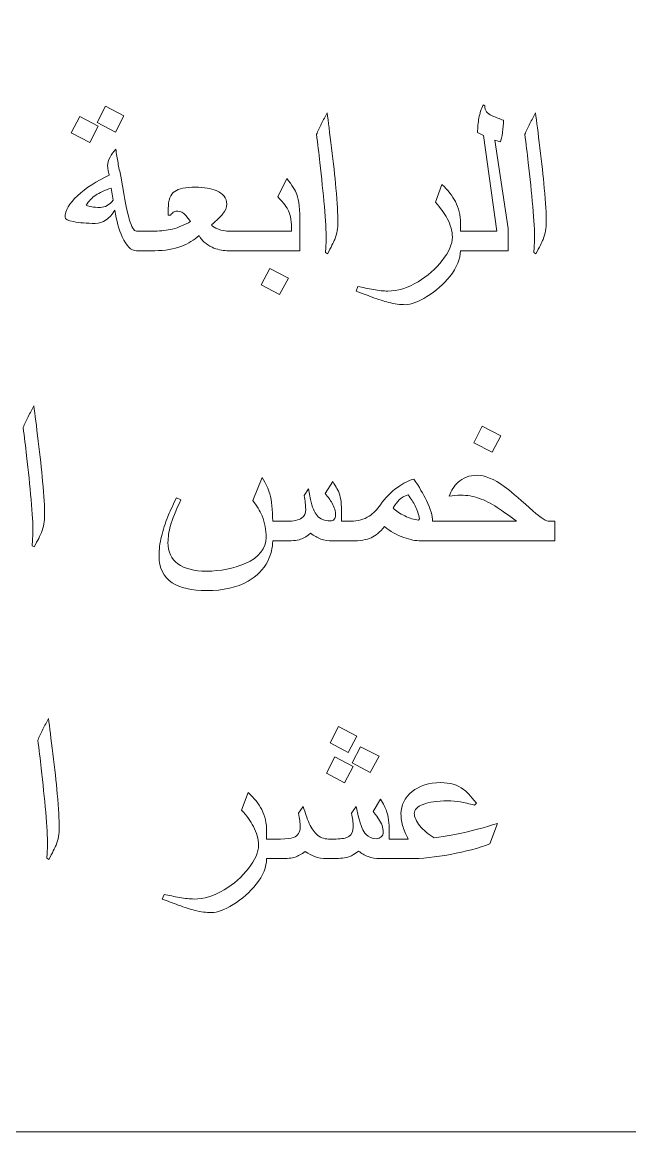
# Model space of a CAD drawing. Header units: millimetres. Extents: x -861 to 465, y -411 to 387.
# Drawn here: x -532.3 to -453.3, y 61.6 to 205.7 of the extents above; entities that cross this region are included whole.
import ezdxf

# ---------------------------------------------------------------- set-up
doc = ezdxf.new("R2010")
doc.units = ezdxf.units.MM
doc.header["$MEASUREMENT"] = 0
doc.layers.add('Layer 1', color=7, linetype='Continuous')

msp = doc.modelspace()

# ---------------------------------------------------------------- linework, layer by layer
at = {"layer": 'Layer 1', "color": 250, "lineweight": 18}
msp.add_lwpolyline([(-714.8907, 61.5579), (-314.8907, 61.5579), (-314.8907, 381.5579), (-714.8907, 381.5579), (-714.8907, 61.5579)], close=True, dxfattribs=at)
at = {"layer": 'Layer 1', "color": 250, "lineweight": 9}
for points, knots in [([(-519.0952, 193.5473), (-519.0952, 193.5473), (-520.1753, 191.4192), (-520.1753, 191.4192), (-520.1753, 191.4192), (-520.1753, 191.4192), (-522.5787, 192.6543), (-522.5787, 192.6543), (-522.5787, 192.6543), (-522.5787, 192.6543), (-521.4652, 194.776), (-521.4652, 194.776), (-521.4652, 194.776), (-521.4652, 194.776), (-519.0952, 193.5473), (-519.0952, 193.5473)], [0, 0, 0, 0, 0.2, 0.2, 0.2, 0.2, 0.4, 0.4, 0.4, 0.4, 0.6, 0.6, 0.6, 0.6, 1, 1, 1, 1]), ([(-475.3394, 176.0237), (-475.3394, 174.9465), (-475.7971, 173.8326), (-476.7122, 172.6833), (-476.7122, 172.6833), (-477.5139, 171.6668), (-478.512, 170.791), (-479.7051, 170.0593), (-479.7051, 170.0593), (-480.8379, 169.3585), (-481.7696, 169.0066), (-482.4998, 169.0066), (-482.4998, 169.0066), (-483.1763, 169.0069), (-483.9042, 169.1043), (-484.6828, 169.2987), (-484.6828, 169.2987), (-485.2779, 169.4466), (-485.992, 169.6762), (-486.8214, 169.9877), (-486.8214, 169.9877), (-487.5268, 170.2499), (-488.2258, 170.5113), (-488.9162, 170.7758), (-488.9162, 170.7758), (-488.9162, 170.7758), (-488.668, 171.3659), (-488.668, 171.3659), (-488.668, 171.3659), (-488.0257, 171.2381), (-487.3548, 171.1067), (-486.6563, 170.9744), (-486.6563, 170.9744), (-485.9588, 170.8428), (-485.3263, 170.7758), (-484.7601, 170.7758), (-484.7601, 170.7758), (-483.5073, 170.7762), (-482.2024, 171.1769), (-480.8464, 171.9777), (-480.8464, 171.9777), (-479.6157, 172.7129), (-478.5671, 173.6382), (-477.6989, 174.7558), (-477.6989, 174.7558), (-476.8279, 175.872), (-476.3925, 176.8806), (-476.3925, 177.782), (-476.3925, 177.782), (-476.3925, 178.5541), (-476.6173, 179.3638), (-477.0649, 180.2126), (-477.0649, 180.2126), (-477.4285, 180.8965), (-477.9388, 181.599), (-478.5918, 182.3239), (-478.5918, 182.3239), (-478.5918, 182.3239), (-477.7538, 184.6223), (-477.7538, 184.6223), (-477.7538, 184.6223), (-476.9535, 183.8802), (-476.3636, 183.1371), (-475.9847, 182.3956), (-475.9847, 182.3956), (-475.5547, 181.5537), (-475.3395, 180.6165), (-475.3395, 179.5843), (-475.3395, 179.5843), (-475.3395, 179.5843), (-475.3395, 178.5708), (-475.3395, 178.5708), (-475.3395, 178.5708), (-475.3395, 178.5708), (-470.6086, 178.5708), (-470.6086, 178.5708), (-470.6086, 178.5708), (-470.6086, 178.5708), (-472.3507, 190.9946), (-472.3507, 190.9946), (-472.3507, 190.9946), (-472.3507, 190.9946), (-473.1113, 191.3589), (-473.1113, 191.3589), (-473.1113, 191.3589), (-473.1113, 192.0336), (-473.0535, 192.666), (-472.935, 193.2545), (-472.935, 193.2545), (-472.8178, 193.8457), (-472.6415, 194.4204), (-472.4058, 194.9799), (-472.4058, 194.9799), (-472.4058, 194.9799), (-472.191, 194.8204), (-472.191, 194.8204), (-472.191, 194.8204), (-472.191, 194.2497), (-471.8738, 193.8238), (-471.2374, 193.5412), (-471.2374, 193.5412), (-470.7495, 193.3457), (-470.2546, 193.1511), (-469.7543, 192.9567), (-469.7543, 192.9567), (-469.7542, 192.4678), (-469.796, 191.9439), (-469.8757, 191.3858), (-469.8757, 191.3858), (-469.9528, 190.8311), (-470.0454, 190.417), (-470.1512, 190.1458), (-470.1512, 190.1458), (-470.1512, 190.1458), (-470.8567, 190.3778), (-470.8567, 190.3778), (-470.8567, 190.3778), (-470.8567, 190.3778), (-469.1259, 178.8954), (-469.1259, 178.8954), (-469.1259, 178.8954), (-469.1259, 178.8954), (-469.1259, 176.0237), (-469.1259, 176.0237), (-469.1259, 176.0237), (-469.1259, 176.0237), (-475.3394, 176.0237), (-475.3394, 176.0237)], [0, 0, 0, 0, 0.03030303, 0.03030303, 0.03030303, 0.03030303, 0.06060606, 0.06060606, 0.06060606, 0.06060606, 0.09090909, 0.09090909, 0.09090909, 0.09090909, 0.12121212, 0.12121212, 0.12121212, 0.12121212, 0.15151515, 0.15151515, 0.15151515, 0.15151515, 0.18181818, 0.18181818, 0.18181818, 0.18181818, 0.21212121, 0.21212121, 0.21212121, 0.21212121, 0.24242424, 0.24242424, 0.24242424, 0.24242424, 0.27272727, 0.27272727, 0.27272727, 0.27272727, 0.3030303, 0.3030303, 0.3030303, 0.3030303, 0.33333333, 0.33333333, 0.33333333, 0.33333333, 0.36363636, 0.36363636, 0.36363636, 0.36363636, 0.39393939, 0.39393939, 0.39393939, 0.39393939, 0.42424242, 0.42424242, 0.42424242, 0.42424242, 0.45454545, 0.45454545, 0.45454545, 0.45454545, 0.48484848, 0.48484848, 0.48484848, 0.48484848, 0.51515152, 0.51515152, 0.51515152, 0.51515152, 0.54545455, 0.54545455, 0.54545455, 0.54545455, 0.57575758, 0.57575758, 0.57575758, 0.57575758, 0.60606061, 0.60606061, 0.60606061, 0.60606061, 0.63636364, 0.63636364, 0.63636364, 0.63636364, 0.66666667, 0.66666667, 0.66666667, 0.66666667, 0.6969697, 0.6969697, 0.6969697, 0.6969697, 0.72727273, 0.72727273, 0.72727273, 0.72727273, 0.75757576, 0.75757576, 0.75757576, 0.75757576, 0.78787879, 0.78787879, 0.78787879, 0.78787879, 0.81818182, 0.81818182, 0.81818182, 0.81818182, 0.84848485, 0.84848485, 0.84848485, 0.84848485, 0.87878788, 0.87878788, 0.87878788, 0.87878788, 0.90909091, 0.90909091, 0.90909091, 0.90909091, 0.93939394, 0.93939394, 0.93939394, 0.93939394, 1, 1, 1, 1]), ([(-522.4352, 192.1852), (-522.4352, 192.1852), (-523.5322, 190.0905), (-523.5322, 190.0905), (-523.5322, 190.0905), (-523.5322, 190.0905), (-525.9466, 191.3367), (-525.9466, 191.3367), (-525.9466, 191.3367), (-525.9466, 191.3367), (-524.8054, 193.4425), (-524.8054, 193.4425), (-524.8054, 193.4425), (-524.8054, 193.4425), (-522.4352, 192.1852), (-522.4352, 192.1852)], [0, 0, 0, 0, 0.2, 0.2, 0.2, 0.2, 0.4, 0.4, 0.4, 0.4, 0.6, 0.6, 0.6, 0.6, 1, 1, 1, 1]), ([(-491.2628, 179.7559), (-491.2628, 178.9756), (-491.4047, 178.2187), (-491.6872, 177.4842), (-491.6872, 177.4842), (-491.8347, 177.0944), (-492.1533, 176.4756), (-492.6408, 175.6265), (-492.6408, 175.6265), (-492.6408, 175.6265), (-492.8999, 175.776), (-492.8999, 175.776), (-492.8999, 175.776), (-492.8711, 176.0586), (-492.845, 176.3846), (-492.8228, 176.7568), (-492.8228, 176.7568), (-492.7981, 177.1278), (-492.7844, 177.3756), (-492.7844, 177.5008), (-492.7844, 177.5008), (-492.7842, 178.5184), (-492.8655, 179.9371), (-493.0267, 181.756), (-493.0267, 181.756), (-493.1892, 183.5786), (-493.3823, 185.4796), (-493.6057, 187.4611), (-493.6057, 187.4611), (-493.7417, 188.6633), (-493.8921, 189.8879), (-494.0575, 191.1377), (-494.0575, 191.1377), (-493.8631, 191.5685), (-493.6427, 192.0307), (-493.3961, 192.527), (-493.3961, 192.527), (-493.1466, 193.0266), (-492.9082, 193.4972), (-492.6796, 193.9381), (-492.6796, 193.9381), (-492.5251, 192.825), (-492.3297, 191.3004), (-492.0898, 189.3686), (-492.0898, 189.3686), (-491.8512, 187.4354), (-491.6639, 185.6919), (-491.5274, 184.1373), (-491.5274, 184.1373), (-491.3509, 182.2046), (-491.2628, 180.7432), (-491.2628, 179.7559)], [0, 0, 0, 0, 0.07142857, 0.07142857, 0.07142857, 0.07142857, 0.14285714, 0.14285714, 0.14285714, 0.14285714, 0.21428571, 0.21428571, 0.21428571, 0.21428571, 0.28571429, 0.28571429, 0.28571429, 0.28571429, 0.35714286, 0.35714286, 0.35714286, 0.35714286, 0.42857143, 0.42857143, 0.42857143, 0.42857143, 0.5, 0.5, 0.5, 0.5, 0.57142857, 0.57142857, 0.57142857, 0.57142857, 0.64285714, 0.64285714, 0.64285714, 0.64285714, 0.71428571, 0.71428571, 0.71428571, 0.71428571, 0.78571429, 0.78571429, 0.78571429, 0.78571429, 0.85714286, 0.85714286, 0.85714286, 0.85714286, 1, 1, 1, 1]), ([(-464.1775, 179.7559), (-464.1775, 178.9756), (-464.3195, 178.2187), (-464.602, 177.4842), (-464.602, 177.4842), (-464.7494, 177.0944), (-465.0677, 176.4756), (-465.5556, 175.6265), (-465.5556, 175.6265), (-465.5556, 175.6265), (-465.8144, 175.776), (-465.8144, 175.776), (-465.8144, 175.776), (-465.7854, 176.0586), (-465.7595, 176.3846), (-465.7376, 176.7568), (-465.7376, 176.7568), (-465.7124, 177.1278), (-465.6988, 177.3756), (-465.6988, 177.5008), (-465.6988, 177.5008), (-465.6987, 178.5184), (-465.7803, 179.9371), (-465.9415, 181.756), (-465.9415, 181.756), (-466.1041, 183.5786), (-466.2971, 185.4796), (-466.5201, 187.4611), (-466.5201, 187.4611), (-466.6566, 188.6633), (-466.8069, 189.8879), (-466.9723, 191.1377), (-466.9723, 191.1377), (-466.7778, 191.5685), (-466.5575, 192.0307), (-466.3109, 192.527), (-466.3109, 192.527), (-466.0614, 193.0266), (-465.823, 193.4972), (-465.594, 193.9381), (-465.594, 193.9381), (-465.4397, 192.825), (-465.2441, 191.3004), (-465.0045, 189.3686), (-465.0045, 189.3686), (-464.766, 187.4354), (-464.5787, 185.6919), (-464.4422, 184.1373), (-464.4422, 184.1373), (-464.2658, 182.2046), (-464.1776, 180.7432), (-464.1775, 179.7559)], [0, 0, 0, 0, 0.07142857, 0.07142857, 0.07142857, 0.07142857, 0.14285714, 0.14285714, 0.14285714, 0.14285714, 0.21428571, 0.21428571, 0.21428571, 0.21428571, 0.28571429, 0.28571429, 0.28571429, 0.28571429, 0.35714286, 0.35714286, 0.35714286, 0.35714286, 0.42857143, 0.42857143, 0.42857143, 0.42857143, 0.5, 0.5, 0.5, 0.5, 0.57142857, 0.57142857, 0.57142857, 0.57142857, 0.64285714, 0.64285714, 0.64285714, 0.64285714, 0.71428571, 0.71428571, 0.71428571, 0.71428571, 0.78571429, 0.78571429, 0.78571429, 0.78571429, 0.85714286, 0.85714286, 0.85714286, 0.85714286, 1, 1, 1, 1]), ([(-516.383, 176.0237), (-516.383, 176.0237), (-517.4522, 176.0237), (-517.4522, 176.0237), (-517.4522, 176.0237), (-518.1553, 176.0237), (-518.7742, 176.6245), (-519.3101, 177.8261), (-519.3101, 177.8261), (-519.7112, 178.7224), (-520.035, 179.8778), (-520.2802, 181.2932), (-520.2802, 181.2932), (-520.575, 180.7488), (-520.9459, 180.3245), (-521.3936, 180.02), (-521.3936, 180.02), (-521.843, 179.7186), (-522.3167, 179.5677), (-522.8159, 179.5677), (-522.8159, 179.5677), (-523.9372, 179.5677), (-524.8719, 179.6422), (-525.6215, 179.7939), (-525.6215, 179.7939), (-526.3683, 179.9448), (-526.7405, 180.1372), (-526.7405, 180.3728), (-526.7405, 180.3728), (-526.7404, 181.2132), (-526.1948, 182.1434), (-525.1033, 183.1618), (-525.1033, 183.1618), (-524.0089, 184.1834), (-522.6395, 185.0746), (-520.9967, 185.8352), (-520.9967, 185.8352), (-521.0161, 185.9154), (-521.0574, 186.1216), (-521.1237, 186.4525), (-521.1237, 186.4525), (-521.1868, 186.7837), (-521.2172, 186.9888), (-521.2172, 187.0699), (-521.2172, 187.0699), (-521.2171, 187.4005), (-521.1057, 187.7712), (-520.881, 188.1833), (-520.881, 188.1833), (-520.6937, 188.5149), (-520.4499, 188.8557), (-520.1479, 189.2084), (-520.1479, 189.2084), (-520.0487, 188.603), (-519.9497, 188.0153), (-519.8502, 187.4502), (-519.8502, 187.4502), (-519.7481, 186.8845), (-519.6269, 186.298), (-519.4865, 185.6919), (-519.4865, 185.6919), (-519.4865, 185.6919), (-519.051, 183.173), (-519.051, 183.173), (-519.051, 183.173), (-518.8055, 181.7839), (-518.5851, 180.7584), (-518.3897, 180.0969), (-518.3897, 180.0969), (-518.089, 179.0788), (-517.7762, 178.5701), (-517.4524, 178.5701), (-517.4524, 178.5701), (-517.4524, 178.5701), (-516.383, 178.5705), (-516.383, 178.5705), (-516.383, 178.5705), (-516.383, 178.5705), (-516.383, 178.5708), (-516.383, 178.5708), (-516.383, 178.5708), (-516.383, 178.5708), (-515.3579, 178.5708), (-515.3579, 178.5708), (-515.3579, 178.5708), (-515.3579, 178.5708), (-515.0658, 178.5708), (-515.0658, 178.5708), (-515.0658, 178.5708), (-514.247, 178.5708), (-513.4836, 178.6583), (-512.778, 178.8346), (-512.778, 178.8346), (-511.9775, 179.0407), (-511.1905, 179.3666), (-510.419, 179.8157), (-510.419, 179.8157), (-510.419, 179.8157), (-511.0363, 180.6099), (-511.0363, 180.6099), (-511.0363, 180.6099), (-511.3492, 180.9806), (-511.7007, 181.1666), (-512.0891, 181.1666), (-512.0891, 181.1666), (-512.2654, 181.1672), (-512.4242, 181.1333), (-512.5632, 181.067), (-512.5632, 181.067), (-512.6996, 181.0044), (-512.85, 180.8659), (-513.0151, 180.6536), (-513.0151, 180.6536), (-513.0151, 180.6536), (-513.3237, 180.6536), (-513.3237, 180.6536), (-513.3237, 180.6536), (-513.3237, 180.6536), (-513.3237, 181.514), (-513.3237, 181.514), (-513.3237, 181.514), (-513.3237, 182.5903), (-513.0402, 183.3287), (-512.4694, 183.7295), (-512.4694, 183.7295), (-511.9553, 184.0897), (-511.0572, 184.2695), (-509.7741, 184.2695), (-509.7741, 184.2695), (-508.6717, 184.2699), (-507.7732, 184.1225), (-507.0786, 183.8286), (-507.0786, 183.8286), (-506.1718, 183.45), (-505.7172, 182.8641), (-505.7172, 182.0703), (-505.7172, 182.0703), (-505.7172, 181.6521), (-505.8989, 181.2173), (-506.2629, 180.7697), (-506.2629, 180.7697), (-506.5246, 180.4345), (-507.007, 179.9759), (-507.7125, 179.3913), (-507.7125, 179.3913), (-507.5555, 179.1558), (-507.2535, 178.9588), (-506.8087, 178.8015), (-506.8087, 178.8015), (-506.3649, 178.6478), (-505.9913, 178.5701), (-505.6897, 178.5701), (-505.6897, 178.5701), (-505.6897, 178.5701), (-504.5621, 178.5705), (-504.5621, 178.5705), (-504.5621, 178.5705), (-504.5621, 178.5705), (-504.5621, 178.5708), (-504.5621, 178.5708), (-504.5621, 178.5708), (-504.5621, 178.5708), (-503.5342, 178.5708), (-503.5342, 178.5708), (-503.5342, 178.5708), (-503.5342, 178.5708), (-497.2808, 178.5708), (-497.2808, 178.5708), (-497.2808, 178.5708), (-497.2808, 179.7241), (-497.4185, 180.6042), (-497.6943, 181.2106), (-497.6943, 181.2106), (-497.8787, 181.6299), (-498.3364, 182.233), (-499.0666, 183.0239), (-499.0666, 183.0239), (-499.0666, 183.0239), (-497.9257, 185.4113), (-497.9257, 185.4113), (-497.9257, 185.4113), (-497.2243, 184.5207), (-496.7845, 183.8286), (-496.6081, 183.3326), (-496.6081, 183.3326), (-496.3434, 182.5792), (-496.2113, 181.333), (-496.2113, 179.5952), (-496.2113, 179.5952), (-496.2113, 179.5952), (-496.2112, 176.0237), (-496.2112, 176.0237), (-496.2112, 176.0237), (-496.2112, 176.0237), (-503.5342, 176.0237), (-503.5342, 176.0237), (-503.5342, 176.0237), (-503.5342, 176.0237), (-504.5621, 176.0237), (-504.5621, 176.0237), (-504.5621, 176.0237), (-504.5621, 176.0237), (-505.6896, 176.0237), (-505.6896, 176.0237), (-505.6896, 176.0237), (-506.326, 176.0237), (-506.971, 176.1737), (-507.6243, 176.4756), (-507.6243, 176.4756), (-508.4042, 176.8357), (-508.9695, 177.3382), (-509.3222, 177.9859), (-509.3222, 177.9859), (-509.9765, 177.3976), (-510.7249, 176.9441), (-511.5655, 176.6245), (-511.5655, 176.6245), (-512.5907, 176.2237), (-513.7581, 176.0234), (-515.0658, 176.0234), (-515.0658, 176.0234), (-515.0658, 176.0234), (-516.383, 176.0237), (-516.383, 176.0237)], [0, 0, 0, 0, 0.01754386, 0.01754386, 0.01754386, 0.01754386, 0.03508772, 0.03508772, 0.03508772, 0.03508772, 0.05263158, 0.05263158, 0.05263158, 0.05263158, 0.07017544, 0.07017544, 0.07017544, 0.07017544, 0.0877193, 0.0877193, 0.0877193, 0.0877193, 0.10526316, 0.10526316, 0.10526316, 0.10526316, 0.12280702, 0.12280702, 0.12280702, 0.12280702, 0.14035088, 0.14035088, 0.14035088, 0.14035088, 0.15789474, 0.15789474, 0.15789474, 0.15789474, 0.1754386, 0.1754386, 0.1754386, 0.1754386, 0.19298246, 0.19298246, 0.19298246, 0.19298246, 0.21052632, 0.21052632, 0.21052632, 0.21052632, 0.22807018, 0.22807018, 0.22807018, 0.22807018, 0.24561404, 0.24561404, 0.24561404, 0.24561404, 0.26315789, 0.26315789, 0.26315789, 0.26315789, 0.28070175, 0.28070175, 0.28070175, 0.28070175, 0.29824561, 0.29824561, 0.29824561, 0.29824561, 0.31578947, 0.31578947, 0.31578947, 0.31578947, 0.33333333, 0.33333333, 0.33333333, 0.33333333, 0.35087719, 0.35087719, 0.35087719, 0.35087719, 0.36842105, 0.36842105, 0.36842105, 0.36842105, 0.38596491, 0.38596491, 0.38596491, 0.38596491, 0.40350877, 0.40350877, 0.40350877, 0.40350877, 0.42105263, 0.42105263, 0.42105263, 0.42105263, 0.43859649, 0.43859649, 0.43859649, 0.43859649, 0.45614035, 0.45614035, 0.45614035, 0.45614035, 0.47368421, 0.47368421, 0.47368421, 0.47368421, 0.49122807, 0.49122807, 0.49122807, 0.49122807, 0.50877193, 0.50877193, 0.50877193, 0.50877193, 0.52631579, 0.52631579, 0.52631579, 0.52631579, 0.54385965, 0.54385965, 0.54385965, 0.54385965, 0.56140351, 0.56140351, 0.56140351, 0.56140351, 0.57894737, 0.57894737, 0.57894737, 0.57894737, 0.59649123, 0.59649123, 0.59649123, 0.59649123, 0.61403509, 0.61403509, 0.61403509, 0.61403509, 0.63157895, 0.63157895, 0.63157895, 0.63157895, 0.64912281, 0.64912281, 0.64912281, 0.64912281, 0.66666667, 0.66666667, 0.66666667, 0.66666667, 0.68421053, 0.68421053, 0.68421053, 0.68421053, 0.70175439, 0.70175439, 0.70175439, 0.70175439, 0.71929825, 0.71929825, 0.71929825, 0.71929825, 0.73684211, 0.73684211, 0.73684211, 0.73684211, 0.75438596, 0.75438596, 0.75438596, 0.75438596, 0.77192982, 0.77192982, 0.77192982, 0.77192982, 0.78947368, 0.78947368, 0.78947368, 0.78947368, 0.80701754, 0.80701754, 0.80701754, 0.80701754, 0.8245614, 0.8245614, 0.8245614, 0.8245614, 0.84210526, 0.84210526, 0.84210526, 0.84210526, 0.85964912, 0.85964912, 0.85964912, 0.85964912, 0.87719298, 0.87719298, 0.87719298, 0.87719298, 0.89473684, 0.89473684, 0.89473684, 0.89473684, 0.9122807, 0.9122807, 0.9122807, 0.9122807, 0.92982456, 0.92982456, 0.92982456, 0.92982456, 0.94736842, 0.94736842, 0.94736842, 0.94736842, 0.96491228, 0.96491228, 0.96491228, 0.96491228, 1, 1, 1, 1]), ([(-520.4674, 182.5721), (-520.4674, 182.5721), (-520.7486, 184.1651), (-520.7486, 184.1651), (-520.7486, 184.1651), (-521.5973, 183.8635), (-522.2673, 183.5492), (-522.7552, 183.2225), (-522.7552, 183.2225), (-523.2441, 182.8951), (-523.6537, 182.4629), (-523.9843, 181.9271), (-523.9843, 181.9271), (-523.7789, 181.8395), (-523.5405, 181.7687), (-523.2678, 181.7175), (-523.2678, 181.7175), (-522.996, 181.6696), (-522.6201, 181.646), (-522.1378, 181.646), (-522.1378, 181.646), (-521.5533, 181.6466), (-520.9967, 181.9546), (-520.4674, 182.5721)], [0, 0, 0, 0, 0.14285714, 0.14285714, 0.14285714, 0.14285714, 0.28571429, 0.28571429, 0.28571429, 0.28571429, 0.42857143, 0.42857143, 0.42857143, 0.42857143, 0.57142857, 0.57142857, 0.57142857, 0.57142857, 0.71428571, 0.71428571, 0.71428571, 0.71428571, 1, 1, 1, 1]), ([(-497.7053, 172.4629), (-497.7053, 172.4629), (-498.8516, 170.3412), (-498.8516, 170.3412), (-498.8516, 170.3412), (-498.8516, 170.3412), (-501.222, 171.5699), (-501.222, 171.5699), (-501.222, 171.5699), (-501.222, 171.5699), (-500.1357, 173.7091), (-500.1357, 173.7091), (-500.1357, 173.7091), (-500.1357, 173.7091), (-497.7053, 172.4629), (-497.7053, 172.4629)], [0, 0, 0, 0, 0.2, 0.2, 0.2, 0.2, 0.4, 0.4, 0.4, 0.4, 0.6, 0.6, 0.6, 0.6, 1, 1, 1, 1]), ([(-529.3887, 141.6799), (-529.3887, 140.8997), (-529.531, 140.1426), (-529.8132, 139.4082), (-529.8132, 139.4082), (-529.9606, 139.0185), (-530.2793, 138.3997), (-530.7671, 137.5504), (-530.7671, 137.5504), (-530.7671, 137.5504), (-531.026, 137.6993), (-531.026, 137.6993), (-531.026, 137.6993), (-530.997, 137.9826), (-530.971, 138.3086), (-530.9488, 138.6807), (-530.9488, 138.6807), (-530.924, 139.0518), (-530.9104, 139.2992), (-530.9104, 139.4248), (-530.9104, 139.4248), (-530.9103, 140.4425), (-530.9915, 141.861), (-531.1527, 143.68), (-531.1527, 143.68), (-531.3153, 145.5018), (-531.5083, 147.4036), (-531.7316, 149.3851), (-531.7316, 149.3851), (-531.8682, 150.5874), (-532.0181, 151.8119), (-532.1835, 153.0617), (-532.1835, 153.0617), (-531.989, 153.4925), (-531.7687, 153.9547), (-531.5221, 154.451), (-531.5221, 154.451), (-531.2727, 154.9498), (-531.0342, 155.4211), (-530.8056, 155.8622), (-530.8056, 155.8622), (-530.651, 154.749), (-530.4556, 153.2243), (-530.2158, 151.2925), (-530.2158, 151.2925), (-529.9773, 149.3595), (-529.7899, 147.6159), (-529.6534, 146.0612), (-529.6534, 146.0612), (-529.477, 144.1287), (-529.3888, 142.6672), (-529.3887, 141.6799)], [0, 0, 0, 0, 0.07142857, 0.07142857, 0.07142857, 0.07142857, 0.14285714, 0.14285714, 0.14285714, 0.14285714, 0.21428571, 0.21428571, 0.21428571, 0.21428571, 0.28571429, 0.28571429, 0.28571429, 0.28571429, 0.35714286, 0.35714286, 0.35714286, 0.35714286, 0.42857143, 0.42857143, 0.42857143, 0.42857143, 0.5, 0.5, 0.5, 0.5, 0.57142857, 0.57142857, 0.57142857, 0.57142857, 0.64285714, 0.64285714, 0.64285714, 0.64285714, 0.71428571, 0.71428571, 0.71428571, 0.71428571, 0.78571429, 0.78571429, 0.78571429, 0.78571429, 0.85714286, 0.85714286, 0.85714286, 0.85714286, 1, 1, 1, 1]), ([(-470.0715, 151.9622), (-470.0715, 151.9622), (-471.2178, 149.8405), (-471.2178, 149.8405), (-471.2178, 149.8405), (-471.2178, 149.8405), (-473.5882, 151.07), (-473.5882, 151.07), (-473.5882, 151.07), (-473.5882, 151.07), (-472.5019, 153.2084), (-472.5019, 153.2084), (-472.5019, 153.2084), (-472.5019, 153.2084), (-470.0715, 151.9622), (-470.0715, 151.9622)], [0, 0, 0, 0, 0.2, 0.2, 0.2, 0.2, 0.4, 0.4, 0.4, 0.4, 0.6, 0.6, 0.6, 0.6, 1, 1, 1, 1]), ([(-491.8085, 138.3255), (-491.8085, 138.3255), (-491.9409, 138.3255), (-491.9409, 138.3255), (-491.9409, 138.3255), (-492.5251, 138.3255), (-493.0405, 138.4035), (-493.4843, 138.5623), (-493.4843, 138.5623), (-493.9294, 138.724), (-494.3814, 138.981), (-494.8404, 139.3337), (-494.8404, 139.3337), (-495.2524, 138.9621), (-495.6175, 138.7136), (-495.9371, 138.5898), (-495.9371, 138.5898), (-496.3974, 138.4137), (-497.0657, 138.3251), (-497.9437, 138.3251), (-497.9437, 138.3251), (-497.9437, 138.3251), (-499.746, 138.3255), (-499.746, 138.3255), (-499.746, 138.3255), (-499.746, 137.4238), (-499.9609, 136.55), (-500.391, 135.7012), (-500.391, 135.7012), (-500.9503, 134.5989), (-501.8007, 133.7253), (-502.9433, 133.0776), (-502.9433, 133.0776), (-504.3761, 132.2708), (-506.1733, 131.8647), (-508.3341, 131.8647), (-508.3341, 131.8647), (-510.2852, 131.8652), (-511.779, 132.2066), (-512.8154, 132.8899), (-512.8154, 132.8899), (-513.9482, 133.64), (-514.513, 134.7918), (-514.513, 136.346), (-514.513, 136.346), (-514.5129, 137.1841), (-514.4125, 138.033), (-514.21, 138.8928), (-514.21, 138.8928), (-514.0045, 139.7535), (-513.7249, 140.6182), (-513.3721, 141.4888), (-513.3721, 141.4888), (-513.1558, 142.0149), (-512.7851, 142.8245), (-512.2588, 143.9199), (-512.2588, 143.9199), (-512.2588, 143.9199), (-511.6745, 143.6556), (-511.6745, 143.6556), (-511.6745, 143.6556), (-512.3577, 142.2475), (-512.8098, 141.1375), (-513.0303, 140.3261), (-513.0303, 140.3261), (-513.2479, 139.5178), (-513.3555, 138.7771), (-513.3555, 138.1047), (-513.3555, 138.1047), (-513.3554, 136.892), (-512.9241, 135.9686), (-512.0601, 135.3375), (-512.0601, 135.3375), (-511.1974, 134.7092), (-509.9643, 134.3949), (-508.3616, 134.3949), (-508.3616, 134.3949), (-506.4871, 134.3949), (-504.8116, 134.723), (-503.3345, 135.3816), (-503.3345, 135.3816), (-501.5018, 136.1896), (-500.5839, 137.3218), (-500.5839, 138.7771), (-500.5839, 138.7771), (-500.5838, 139.7543), (-500.7646, 140.6814), (-501.124, 141.5609), (-501.124, 141.5609), (-501.4079, 142.2554), (-501.8077, 142.9194), (-502.326, 143.5562), (-502.326, 143.5562), (-502.326, 143.5562), (-501.1073, 146.5551), (-501.1073, 146.5551), (-501.1073, 146.5551), (-500.6223, 145.7527), (-500.2918, 145.0456), (-500.1154, 144.4325), (-500.1154, 144.4325), (-499.8702, 143.5619), (-499.7461, 142.3737), (-499.7461, 140.8715), (-499.7461, 140.8715), (-499.7461, 140.8715), (-497.9436, 140.8719), (-497.9436, 140.8719), (-497.9436, 140.8719), (-497.0177, 140.8719), (-496.3601, 141.0123), (-495.9703, 141.2963), (-495.9703, 141.2963), (-495.6284, 141.5418), (-495.4577, 141.9189), (-495.4577, 142.4263), (-495.4577, 142.4263), (-495.4576, 142.7086), (-495.4743, 142.9938), (-495.5071, 143.2806), (-495.5071, 143.2806), (-495.5401, 143.5706), (-495.5928, 143.8867), (-495.6616, 144.2286), (-495.6616, 144.2286), (-495.6616, 144.2286), (-495.0716, 145.105), (-495.0716, 145.105), (-495.0716, 145.105), (-495.0716, 145.105), (-494.8402, 143.6834), (-494.8402, 143.6834), (-494.8402, 143.6834), (-494.6237, 142.7269), (-494.3359, 142.0403), (-493.975, 141.6212), (-493.975, 141.6212), (-493.5752, 141.1505), (-493.0087, 140.9156), (-492.2771, 140.9156), (-492.2771, 140.9156), (-492.0536, 140.9163), (-491.8802, 140.9848), (-491.7588, 141.1252), (-491.7588, 141.1252), (-491.6349, 141.2688), (-491.5715, 141.4476), (-491.5715, 141.6652), (-491.5715, 141.6652), (-491.5714, 142.1538), (-491.7246, 142.6756), (-492.0291, 143.2309), (-492.0291, 143.2309), (-492.2538, 143.6421), (-492.5512, 144.0522), (-492.9219, 144.4599), (-492.9219, 144.4599), (-492.9219, 144.4599), (-491.9409, 146.0591), (-491.9409, 146.0591), (-491.9409, 146.0591), (-491.4819, 145.305), (-491.2022, 144.7923), (-491.103, 144.5207), (-491.103, 144.5207), (-490.8905, 143.904), (-490.7834, 143.0105), (-490.7834, 141.8417), (-490.7834, 141.8417), (-490.7834, 141.8417), (-490.7834, 140.8719), (-490.7834, 140.8719), (-490.7834, 140.8719), (-490.7834, 140.8719), (-489.5652, 140.8719), (-489.5652, 140.8719), (-489.5652, 140.8719), (-488.6803, 140.8719), (-487.8896, 141.0948), (-487.195, 141.5443), (-487.195, 141.5443), (-486.6587, 141.8974), (-486.1698, 142.3902), (-485.7288, 143.027), (-485.7288, 143.027), (-485.1333, 143.8874), (-484.4002, 144.6325), (-483.5292, 145.265), (-483.5292, 145.265), (-482.7506, 145.8344), (-482.0342, 146.1964), (-481.3798, 146.3509), (-481.3798, 146.3509), (-480.7041, 145.3256), (-480.1655, 144.4021), (-479.7644, 143.5836), (-479.7644, 143.5836), (-479.2285, 142.4707), (-478.9598, 141.5664), (-478.9597, 140.8719), (-478.9597, 140.8719), (-478.9597, 140.8719), (-468.0482, 140.8719), (-468.0482, 140.8719), (-468.0482, 140.8719), (-469.0447, 141.6434), (-469.8842, 142.2442), (-470.5675, 142.6742), (-470.5675, 142.6742), (-471.4161, 143.2103), (-472.1934, 143.6017), (-472.899, 143.8483), (-472.899, 143.8483), (-473.6902, 144.1199), (-474.4907, 144.256), (-475.3025, 144.256), (-475.3025, 144.256), (-475.7984, 144.2564), (-476.3001, 144.2204), (-476.8074, 144.1513), (-476.8074, 144.1513), (-476.5248, 144.8756), (-476.1541, 145.4576), (-475.6937, 145.8986), (-475.6937, 145.8986), (-475.0322, 146.5345), (-474.193, 146.8525), (-473.1749, 146.8525), (-473.1749, 146.8525), (-472.1797, 146.8528), (-471.0028, 146.3633), (-469.6471, 145.386), (-469.6471, 145.386), (-468.9717, 144.8978), (-467.8719, 143.9696), (-466.3507, 142.6026), (-466.3507, 142.6026), (-465.1681, 141.5363), (-464.3663, 140.9597), (-463.9472, 140.8715), (-463.9472, 140.8715), (-463.9472, 140.8715), (-463.0652, 140.8719), (-463.0652, 140.8719), (-463.0652, 140.8719), (-463.0652, 140.8719), (-463.0652, 138.3255), (-463.0652, 138.3255), (-463.0652, 138.3255), (-463.0652, 138.3255), (-478.9597, 138.3255), (-478.9597, 138.3255), (-478.9597, 138.3255), (-478.9597, 138.3255), (-479.9876, 138.3255), (-479.9876, 138.3255), (-479.9876, 138.3255), (-479.9876, 138.3255), (-480.4865, 138.3255), (-480.4865, 138.3255), (-480.4865, 138.3255), (-481.1411, 138.3255), (-481.8786, 138.4698), (-482.697, 138.7605), (-482.697, 138.7605), (-483.6448, 139.1026), (-484.4803, 139.5722), (-485.1996, 140.1716), (-485.1996, 140.1716), (-485.7701, 139.4773), (-486.3501, 138.9948), (-486.9413, 138.7273), (-486.9413, 138.7273), (-487.5296, 138.4589), (-488.3898, 138.3251), (-489.5212, 138.3251), (-489.5212, 138.3251), (-489.5212, 138.3251), (-491.8085, 138.3255), (-491.8085, 138.3255)], [0, 0, 0, 0, 0.01408451, 0.01408451, 0.01408451, 0.01408451, 0.02816901, 0.02816901, 0.02816901, 0.02816901, 0.04225352, 0.04225352, 0.04225352, 0.04225352, 0.05633803, 0.05633803, 0.05633803, 0.05633803, 0.07042254, 0.07042254, 0.07042254, 0.07042254, 0.08450704, 0.08450704, 0.08450704, 0.08450704, 0.09859155, 0.09859155, 0.09859155, 0.09859155, 0.11267606, 0.11267606, 0.11267606, 0.11267606, 0.12676056, 0.12676056, 0.12676056, 0.12676056, 0.14084507, 0.14084507, 0.14084507, 0.14084507, 0.15492958, 0.15492958, 0.15492958, 0.15492958, 0.16901408, 0.16901408, 0.16901408, 0.16901408, 0.18309859, 0.18309859, 0.18309859, 0.18309859, 0.1971831, 0.1971831, 0.1971831, 0.1971831, 0.21126761, 0.21126761, 0.21126761, 0.21126761, 0.22535211, 0.22535211, 0.22535211, 0.22535211, 0.23943662, 0.23943662, 0.23943662, 0.23943662, 0.25352113, 0.25352113, 0.25352113, 0.25352113, 0.26760563, 0.26760563, 0.26760563, 0.26760563, 0.28169014, 0.28169014, 0.28169014, 0.28169014, 0.29577465, 0.29577465, 0.29577465, 0.29577465, 0.30985915, 0.30985915, 0.30985915, 0.30985915, 0.32394366, 0.32394366, 0.32394366, 0.32394366, 0.33802817, 0.33802817, 0.33802817, 0.33802817, 0.35211268, 0.35211268, 0.35211268, 0.35211268, 0.36619718, 0.36619718, 0.36619718, 0.36619718, 0.38028169, 0.38028169, 0.38028169, 0.38028169, 0.3943662, 0.3943662, 0.3943662, 0.3943662, 0.4084507, 0.4084507, 0.4084507, 0.4084507, 0.42253521, 0.42253521, 0.42253521, 0.42253521, 0.43661972, 0.43661972, 0.43661972, 0.43661972, 0.45070423, 0.45070423, 0.45070423, 0.45070423, 0.46478873, 0.46478873, 0.46478873, 0.46478873, 0.47887324, 0.47887324, 0.47887324, 0.47887324, 0.49295775, 0.49295775, 0.49295775, 0.49295775, 0.50704225, 0.50704225, 0.50704225, 0.50704225, 0.52112676, 0.52112676, 0.52112676, 0.52112676, 0.53521127, 0.53521127, 0.53521127, 0.53521127, 0.54929577, 0.54929577, 0.54929577, 0.54929577, 0.56338028, 0.56338028, 0.56338028, 0.56338028, 0.57746479, 0.57746479, 0.57746479, 0.57746479, 0.5915493, 0.5915493, 0.5915493, 0.5915493, 0.6056338, 0.6056338, 0.6056338, 0.6056338, 0.61971831, 0.61971831, 0.61971831, 0.61971831, 0.63380282, 0.63380282, 0.63380282, 0.63380282, 0.64788732, 0.64788732, 0.64788732, 0.64788732, 0.66197183, 0.66197183, 0.66197183, 0.66197183, 0.67605634, 0.67605634, 0.67605634, 0.67605634, 0.69014085, 0.69014085, 0.69014085, 0.69014085, 0.70422535, 0.70422535, 0.70422535, 0.70422535, 0.71830986, 0.71830986, 0.71830986, 0.71830986, 0.73239437, 0.73239437, 0.73239437, 0.73239437, 0.74647887, 0.74647887, 0.74647887, 0.74647887, 0.76056338, 0.76056338, 0.76056338, 0.76056338, 0.77464789, 0.77464789, 0.77464789, 0.77464789, 0.78873239, 0.78873239, 0.78873239, 0.78873239, 0.8028169, 0.8028169, 0.8028169, 0.8028169, 0.81690141, 0.81690141, 0.81690141, 0.81690141, 0.83098592, 0.83098592, 0.83098592, 0.83098592, 0.84507042, 0.84507042, 0.84507042, 0.84507042, 0.85915493, 0.85915493, 0.85915493, 0.85915493, 0.87323944, 0.87323944, 0.87323944, 0.87323944, 0.88732394, 0.88732394, 0.88732394, 0.88732394, 0.90140845, 0.90140845, 0.90140845, 0.90140845, 0.91549296, 0.91549296, 0.91549296, 0.91549296, 0.92957746, 0.92957746, 0.92957746, 0.92957746, 0.94366197, 0.94366197, 0.94366197, 0.94366197, 0.95774648, 0.95774648, 0.95774648, 0.95774648, 0.97183099, 0.97183099, 0.97183099, 0.97183099, 1, 1, 1, 1]), ([(-480.6462, 141.2084), (-480.7718, 141.7736), (-480.9663, 142.3295), (-481.2309, 142.8781), (-481.2309, 142.8781), (-481.4552, 143.3373), (-481.753, 143.8109), (-482.1238, 144.3002), (-482.1238, 144.3002), (-482.5951, 144.1818), (-482.992, 143.9612), (-483.3144, 143.6387), (-483.3144, 143.6387), (-483.5277, 143.4365), (-483.7815, 143.0905), (-484.075, 142.6026), (-484.075, 142.6026), (-483.7222, 142.2197), (-483.2262, 141.8762), (-482.5866, 141.5718), (-482.5866, 141.5718), (-481.9474, 141.2704), (-481.3452, 141.0867), (-480.7786, 141.0204), (-480.7786, 141.0204), (-480.7786, 141.0204), (-480.6462, 141.2084), (-480.6462, 141.2084)], [0, 0, 0, 0, 0.125, 0.125, 0.125, 0.125, 0.25, 0.25, 0.25, 0.25, 0.375, 0.375, 0.375, 0.375, 0.5, 0.5, 0.5, 0.5, 0.625, 0.625, 0.625, 0.625, 0.75, 0.75, 0.75, 0.75, 1, 1, 1, 1]), ([(-527.4859, 101.0733), (-527.4859, 100.2931), (-527.6279, 99.5364), (-527.9104, 98.8019), (-527.9104, 98.8019), (-528.0578, 98.4119), (-528.3761, 97.793), (-528.864, 96.9442), (-528.864, 96.9442), (-528.864, 96.9442), (-529.1233, 97.0935), (-529.1233, 97.0935), (-529.1233, 97.0935), (-529.0943, 97.376), (-529.0679, 97.702), (-529.046, 98.0741), (-529.046, 98.0741), (-529.0213, 98.4452), (-529.0072, 98.693), (-529.0072, 98.8182), (-529.0072, 98.8182), (-529.0072, 99.8359), (-529.0887, 101.2548), (-529.25, 103.0738), (-529.25, 103.0738), (-529.4126, 104.896), (-529.6056, 106.7974), (-529.8288, 108.7789), (-529.8288, 108.7789), (-529.965, 109.9808), (-530.1153, 111.2056), (-530.2808, 112.4555), (-530.2808, 112.4555), (-530.0863, 112.8859), (-529.8659, 113.3484), (-529.6193, 113.8444), (-529.6193, 113.8444), (-529.3697, 114.3432), (-529.1314, 114.8145), (-528.9028, 115.2555), (-528.9028, 115.2555), (-528.7482, 114.1424), (-528.5525, 112.6181), (-528.313, 110.6859), (-528.313, 110.6859), (-528.0743, 108.7529), (-527.8872, 107.0093), (-527.7506, 105.455), (-527.7506, 105.455), (-527.5742, 103.5221), (-527.4861, 102.061), (-527.4859, 101.0733)], [0, 0, 0, 0, 0.07142857, 0.07142857, 0.07142857, 0.07142857, 0.14285714, 0.14285714, 0.14285714, 0.14285714, 0.21428571, 0.21428571, 0.21428571, 0.21428571, 0.28571429, 0.28571429, 0.28571429, 0.28571429, 0.35714286, 0.35714286, 0.35714286, 0.35714286, 0.42857143, 0.42857143, 0.42857143, 0.42857143, 0.5, 0.5, 0.5, 0.5, 0.57142857, 0.57142857, 0.57142857, 0.57142857, 0.64285714, 0.64285714, 0.64285714, 0.64285714, 0.71428571, 0.71428571, 0.71428571, 0.71428571, 0.78571429, 0.78571429, 0.78571429, 0.78571429, 0.85714286, 0.85714286, 0.85714286, 0.85714286, 1, 1, 1, 1]), ([(-488.7955, 112.9558), (-488.7955, 112.9558), (-489.9255, 110.8119), (-489.9255, 110.8119), (-489.9255, 110.8119), (-489.9255, 110.8119), (-492.2684, 112.0739), (-492.2684, 112.0739), (-492.2684, 112.0739), (-492.2684, 112.0739), (-491.1826, 114.2131), (-491.1826, 114.2131), (-491.1826, 114.2131), (-491.1826, 114.2131), (-488.7955, 112.9558), (-488.7955, 112.9558)], [0, 0, 0, 0, 0.2, 0.2, 0.2, 0.2, 0.4, 0.4, 0.4, 0.4, 0.6, 0.6, 0.6, 0.6, 1, 1, 1, 1]), ([(-485.9075, 110.3427), (-485.9075, 110.3427), (-487.0539, 108.2377), (-487.0539, 108.2377), (-487.0539, 108.2377), (-487.0539, 108.2377), (-489.4238, 109.4942), (-489.4238, 109.4942), (-489.4238, 109.4942), (-489.4238, 109.4942), (-488.327, 111.5889), (-488.327, 111.5889), (-488.327, 111.5889), (-488.327, 111.5889), (-485.9075, 110.3427), (-485.9075, 110.3427)], [0, 0, 0, 0, 0.2, 0.2, 0.2, 0.2, 0.4, 0.4, 0.4, 0.4, 0.6, 0.6, 0.6, 0.6, 1, 1, 1, 1]), ([(-489.2807, 109.0259), (-489.2807, 109.0259), (-490.394, 106.9034), (-490.394, 106.9034), (-490.394, 106.9034), (-490.394, 106.9034), (-492.7643, 108.1329), (-492.7643, 108.1329), (-492.7643, 108.1329), (-492.7643, 108.1329), (-491.6842, 110.2546), (-491.6842, 110.2546), (-491.6842, 110.2546), (-491.6842, 110.2546), (-489.2807, 109.0259), (-489.2807, 109.0259)], [0, 0, 0, 0, 0.2, 0.2, 0.2, 0.2, 0.4, 0.4, 0.4, 0.4, 0.6, 0.6, 0.6, 0.6, 1, 1, 1, 1]), ([(-500.5311, 97.048), (-500.5312, 95.9702), (-500.9889, 94.8564), (-501.9035, 93.7071), (-501.9035, 93.7071), (-502.7056, 92.6905), (-503.7034, 91.8152), (-504.8968, 91.0835), (-504.8968, 91.0835), (-506.0294, 90.3823), (-506.9609, 90.0305), (-507.6915, 90.0305), (-507.6915, 90.0305), (-508.368, 90.0307), (-509.0956, 90.1286), (-509.8742, 90.3226), (-509.8742, 90.3226), (-510.4695, 90.4704), (-511.1833, 90.7004), (-512.0131, 91.0116), (-512.0131, 91.0116), (-512.7186, 91.2737), (-513.4171, 91.5354), (-514.1075, 91.8), (-514.1075, 91.8), (-514.1075, 91.8), (-513.8594, 92.3905), (-513.8594, 92.3905), (-513.8594, 92.3905), (-513.2174, 92.2619), (-512.5461, 92.1305), (-511.8476, 91.9983), (-511.8476, 91.9983), (-511.1501, 91.8666), (-510.5176, 91.8), (-509.9514, 91.8), (-509.9514, 91.8), (-508.6986, 91.8007), (-507.3938, 92.2011), (-506.0377, 93.0016), (-506.0377, 93.0016), (-504.8071, 93.7367), (-503.7584, 94.6621), (-502.8902, 95.7797), (-502.8902, 95.7797), (-502.0194, 96.8966), (-501.5839, 97.9049), (-501.5839, 98.8058), (-501.5839, 98.8058), (-501.5839, 99.5779), (-501.8086, 100.388), (-502.2563, 101.2368), (-502.2563, 101.2368), (-502.6203, 101.9203), (-503.1301, 102.6232), (-503.7835, 103.3478), (-503.7835, 103.3478), (-503.7835, 103.3478), (-502.9455, 105.6469), (-502.9455, 105.6469), (-502.9455, 105.6469), (-502.1446, 104.904), (-501.555, 104.161), (-501.1761, 103.4195), (-501.1761, 103.4195), (-500.7459, 102.5783), (-500.5312, 101.6404), (-500.5312, 100.6085), (-500.5312, 100.6085), (-500.5312, 100.6085), (-500.5312, 99.5946), (-500.5312, 99.5946), (-500.5312, 99.5946), (-500.5312, 99.5946), (-498.7283, 99.5946), (-498.7283, 99.5946), (-498.7283, 99.5946), (-497.939, 99.5946), (-497.3728, 99.6616), (-497.031, 99.7982), (-497.031, 99.7982), (-496.4658, 100.0216), (-496.1822, 100.472), (-496.1822, 101.1486), (-496.1822, 101.1486), (-496.182, 101.4313), (-496.1973, 101.7134), (-496.2263, 101.9975), (-496.2263, 101.9975), (-496.2566, 102.2806), (-496.3088, 102.5982), (-496.3861, 102.9509), (-496.3861, 102.9509), (-496.3861, 102.9509), (-495.7851, 103.8276), (-495.7851, 103.8276), (-495.7851, 103.8276), (-495.5093, 102.9307), (-495.2865, 102.2758), (-495.1125, 101.8651), (-495.1125, 101.8651), (-494.8013, 101.1519), (-494.4595, 100.6152), (-494.0874, 100.2558), (-494.0874, 100.2558), (-493.6354, 99.8152), (-493.0982, 99.5943), (-492.4723, 99.5943), (-492.4723, 99.5943), (-492.4723, 99.5943), (-491.4911, 99.5946), (-491.4911, 99.5946), (-491.4911, 99.5946), (-490.7609, 99.5946), (-490.2177, 99.7058), (-489.865, 99.9305), (-489.865, 99.9305), (-489.4764, 100.1843), (-489.2808, 100.5891), (-489.2808, 101.1486), (-489.2808, 101.1486), (-489.2807, 101.4496), (-489.3016, 101.7413), (-489.3414, 102.0249), (-489.3414, 102.0249), (-489.3788, 102.3076), (-489.4325, 102.6162), (-489.5012, 102.9509), (-489.5012, 102.9509), (-489.5012, 102.9509), (-488.8839, 103.8276), (-488.8839, 103.8276), (-488.8839, 103.8276), (-488.8839, 103.8276), (-488.5751, 102.4497), (-488.5751, 102.4497), (-488.5751, 102.4497), (-488.3147, 101.3654), (-487.9938, 100.6138), (-487.6107, 100.195), (-487.6107, 100.195), (-487.2797, 99.8232), (-486.8307, 99.6384), (-486.2603, 99.6384), (-486.2603, 99.6384), (-485.9996, 99.639), (-485.789, 99.7181), (-485.6264, 99.8807), (-485.6264, 99.8807), (-485.465, 100.0423), (-485.3836, 100.2501), (-485.3836, 100.5037), (-485.3836, 100.5037), (-485.3836, 101.0511), (-485.5851, 101.6281), (-485.9844, 102.2345), (-485.9844, 102.2345), (-486.0506, 102.3298), (-486.2906, 102.6452), (-486.7013, 103.1824), (-486.7013, 103.1824), (-486.7013, 103.1824), (-485.7475, 104.7817), (-485.7475, 104.7817), (-485.7475, 104.7817), (-485.3479, 104.1753), (-485.0749, 103.6526), (-484.9317, 103.2156), (-484.9317, 103.2156), (-484.7155, 102.5505), (-484.6065, 101.6669), (-484.6065, 100.5644), (-484.6065, 100.5644), (-484.6065, 100.5644), (-484.6064, 99.5946), (-484.6064, 99.5946), (-484.6064, 99.5946), (-484.6064, 99.5946), (-482.1165, 99.5946), (-482.1165, 99.5946), (-482.1165, 99.5946), (-482.4001, 100.0534), (-482.6291, 100.5726), (-482.8055, 101.1539), (-482.8055, 101.1539), (-482.9819, 101.7345), (-483.0701, 102.298), (-483.0701, 102.8462), (-483.0701, 102.8462), (-483.07, 103.9999), (-482.5889, 104.9657), (-481.6258, 105.7456), (-481.6258, 105.7456), (-480.6638, 106.5288), (-479.4252, 106.9197), (-477.9107, 106.9197), (-477.9107, 106.9197), (-476.7129, 106.9201), (-475.7225, 106.6276), (-474.9396, 106.0434), (-474.9396, 106.0434), (-474.6087, 105.7969), (-474.0468, 105.1961), (-473.253, 104.2407), (-473.253, 104.2407), (-473.253, 104.2407), (-473.5337, 103.988), (-473.5337, 103.988), (-473.5337, 103.988), (-474.2064, 104.1753), (-474.8116, 104.3141), (-475.3475, 104.4062), (-475.3475, 104.4062), (-475.885, 104.4976), (-476.4418, 104.5441), (-477.0175, 104.5441), (-477.0175, 104.5441), (-478.3669, 104.5444), (-479.4252, 104.3953), (-480.1925, 104.0975), (-480.1925, 104.0975), (-480.9573, 103.7999), (-481.339, 103.4057), (-481.339, 102.9178), (-481.339, 102.9178), (-481.3389, 102.4402), (-481.0995, 101.905), (-480.6172, 101.314), (-480.6172, 101.314), (-480.1322, 100.7257), (-479.5092, 100.2018), (-478.7486, 99.7428), (-478.7486, 99.7428), (-477.1473, 99.9859), (-475.8325, 100.2198), (-474.8073, 100.4484), (-474.8073, 100.4484), (-473.7822, 100.6804), (-472.3474, 101.0686), (-470.5024, 101.6178), (-470.5024, 101.6178), (-470.5024, 101.6178), (-471.5108, 98.9493), (-471.5108, 98.9493), (-471.5108, 98.9493), (-472.9854, 98.4119), (-474.6916, 97.9598), (-476.6319, 97.5933), (-476.6319, 97.5933), (-478.5693, 97.23), (-480.3527, 97.0476), (-481.9843, 97.0476), (-481.9843, 97.0476), (-481.9843, 97.0476), (-485.633, 97.0482), (-485.633, 97.0482), (-485.633, 97.0482), (-485.633, 97.0482), (-485.7362, 97.0482), (-485.7362, 97.0482), (-485.7362, 97.0482), (-486.3621, 97.0482), (-486.8981, 97.1316), (-487.3461, 97.3012), (-487.3461, 97.3012), (-487.795, 97.4737), (-488.2045, 97.7158), (-488.5752, 98.0287), (-488.5752, 98.0287), (-489.0355, 97.665), (-489.4353, 97.4251), (-489.7768, 97.3121), (-489.7768, 97.3121), (-490.2769, 97.1363), (-490.9607, 97.0476), (-491.8275, 97.0476), (-491.8275, 97.0476), (-491.8275, 97.0476), (-492.781, 97.0482), (-492.781, 97.0482), (-492.781, 97.0482), (-493.2882, 97.0482), (-493.7953, 97.1439), (-494.3026, 97.3397), (-494.3026, 97.3397), (-494.6373, 97.4642), (-495.0494, 97.6731), (-495.5373, 97.968), (-495.5373, 97.968), (-496.0042, 97.6158), (-496.4344, 97.3729), (-496.827, 97.2405), (-496.827, 97.2405), (-497.2168, 97.1117), (-497.8508, 97.0476), (-498.7285, 97.0476), (-498.7285, 97.0476), (-498.7285, 97.0476), (-500.5311, 97.048), (-500.5311, 97.048)], [0, 0, 0, 0, 0.01315789, 0.01315789, 0.01315789, 0.01315789, 0.02631579, 0.02631579, 0.02631579, 0.02631579, 0.03947368, 0.03947368, 0.03947368, 0.03947368, 0.05263158, 0.05263158, 0.05263158, 0.05263158, 0.06578947, 0.06578947, 0.06578947, 0.06578947, 0.07894737, 0.07894737, 0.07894737, 0.07894737, 0.09210526, 0.09210526, 0.09210526, 0.09210526, 0.10526316, 0.10526316, 0.10526316, 0.10526316, 0.11842105, 0.11842105, 0.11842105, 0.11842105, 0.13157895, 0.13157895, 0.13157895, 0.13157895, 0.14473684, 0.14473684, 0.14473684, 0.14473684, 0.15789474, 0.15789474, 0.15789474, 0.15789474, 0.17105263, 0.17105263, 0.17105263, 0.17105263, 0.18421053, 0.18421053, 0.18421053, 0.18421053, 0.19736842, 0.19736842, 0.19736842, 0.19736842, 0.21052632, 0.21052632, 0.21052632, 0.21052632, 0.22368421, 0.22368421, 0.22368421, 0.22368421, 0.23684211, 0.23684211, 0.23684211, 0.23684211, 0.25, 0.25, 0.25, 0.25, 0.26315789, 0.26315789, 0.26315789, 0.26315789, 0.27631579, 0.27631579, 0.27631579, 0.27631579, 0.28947368, 0.28947368, 0.28947368, 0.28947368, 0.30263158, 0.30263158, 0.30263158, 0.30263158, 0.31578947, 0.31578947, 0.31578947, 0.31578947, 0.32894737, 0.32894737, 0.32894737, 0.32894737, 0.34210526, 0.34210526, 0.34210526, 0.34210526, 0.35526316, 0.35526316, 0.35526316, 0.35526316, 0.36842105, 0.36842105, 0.36842105, 0.36842105, 0.38157895, 0.38157895, 0.38157895, 0.38157895, 0.39473684, 0.39473684, 0.39473684, 0.39473684, 0.40789474, 0.40789474, 0.40789474, 0.40789474, 0.42105263, 0.42105263, 0.42105263, 0.42105263, 0.43421053, 0.43421053, 0.43421053, 0.43421053, 0.44736842, 0.44736842, 0.44736842, 0.44736842, 0.46052632, 0.46052632, 0.46052632, 0.46052632, 0.47368421, 0.47368421, 0.47368421, 0.47368421, 0.48684211, 0.48684211, 0.48684211, 0.48684211, 0.5, 0.5, 0.5, 0.5, 0.51315789, 0.51315789, 0.51315789, 0.51315789, 0.52631579, 0.52631579, 0.52631579, 0.52631579, 0.53947368, 0.53947368, 0.53947368, 0.53947368, 0.55263158, 0.55263158, 0.55263158, 0.55263158, 0.56578947, 0.56578947, 0.56578947, 0.56578947, 0.57894737, 0.57894737, 0.57894737, 0.57894737, 0.59210526, 0.59210526, 0.59210526, 0.59210526, 0.60526316, 0.60526316, 0.60526316, 0.60526316, 0.61842105, 0.61842105, 0.61842105, 0.61842105, 0.63157895, 0.63157895, 0.63157895, 0.63157895, 0.64473684, 0.64473684, 0.64473684, 0.64473684, 0.65789474, 0.65789474, 0.65789474, 0.65789474, 0.67105263, 0.67105263, 0.67105263, 0.67105263, 0.68421053, 0.68421053, 0.68421053, 0.68421053, 0.69736842, 0.69736842, 0.69736842, 0.69736842, 0.71052632, 0.71052632, 0.71052632, 0.71052632, 0.72368421, 0.72368421, 0.72368421, 0.72368421, 0.73684211, 0.73684211, 0.73684211, 0.73684211, 0.75, 0.75, 0.75, 0.75, 0.76315789, 0.76315789, 0.76315789, 0.76315789, 0.77631579, 0.77631579, 0.77631579, 0.77631579, 0.78947368, 0.78947368, 0.78947368, 0.78947368, 0.80263158, 0.80263158, 0.80263158, 0.80263158, 0.81578947, 0.81578947, 0.81578947, 0.81578947, 0.82894737, 0.82894737, 0.82894737, 0.82894737, 0.84210526, 0.84210526, 0.84210526, 0.84210526, 0.85526316, 0.85526316, 0.85526316, 0.85526316, 0.86842105, 0.86842105, 0.86842105, 0.86842105, 0.88157895, 0.88157895, 0.88157895, 0.88157895, 0.89473684, 0.89473684, 0.89473684, 0.89473684, 0.90789474, 0.90789474, 0.90789474, 0.90789474, 0.92105263, 0.92105263, 0.92105263, 0.92105263, 0.93421053, 0.93421053, 0.93421053, 0.93421053, 0.94736842, 0.94736842, 0.94736842, 0.94736842, 0.96052632, 0.96052632, 0.96052632, 0.96052632, 0.97368421, 0.97368421, 0.97368421, 0.97368421, 1, 1, 1, 1])]:
    msp.add_open_spline(points, degree=3, knots=knots, dxfattribs=at)

doc.saveas('drawing.dxf')
